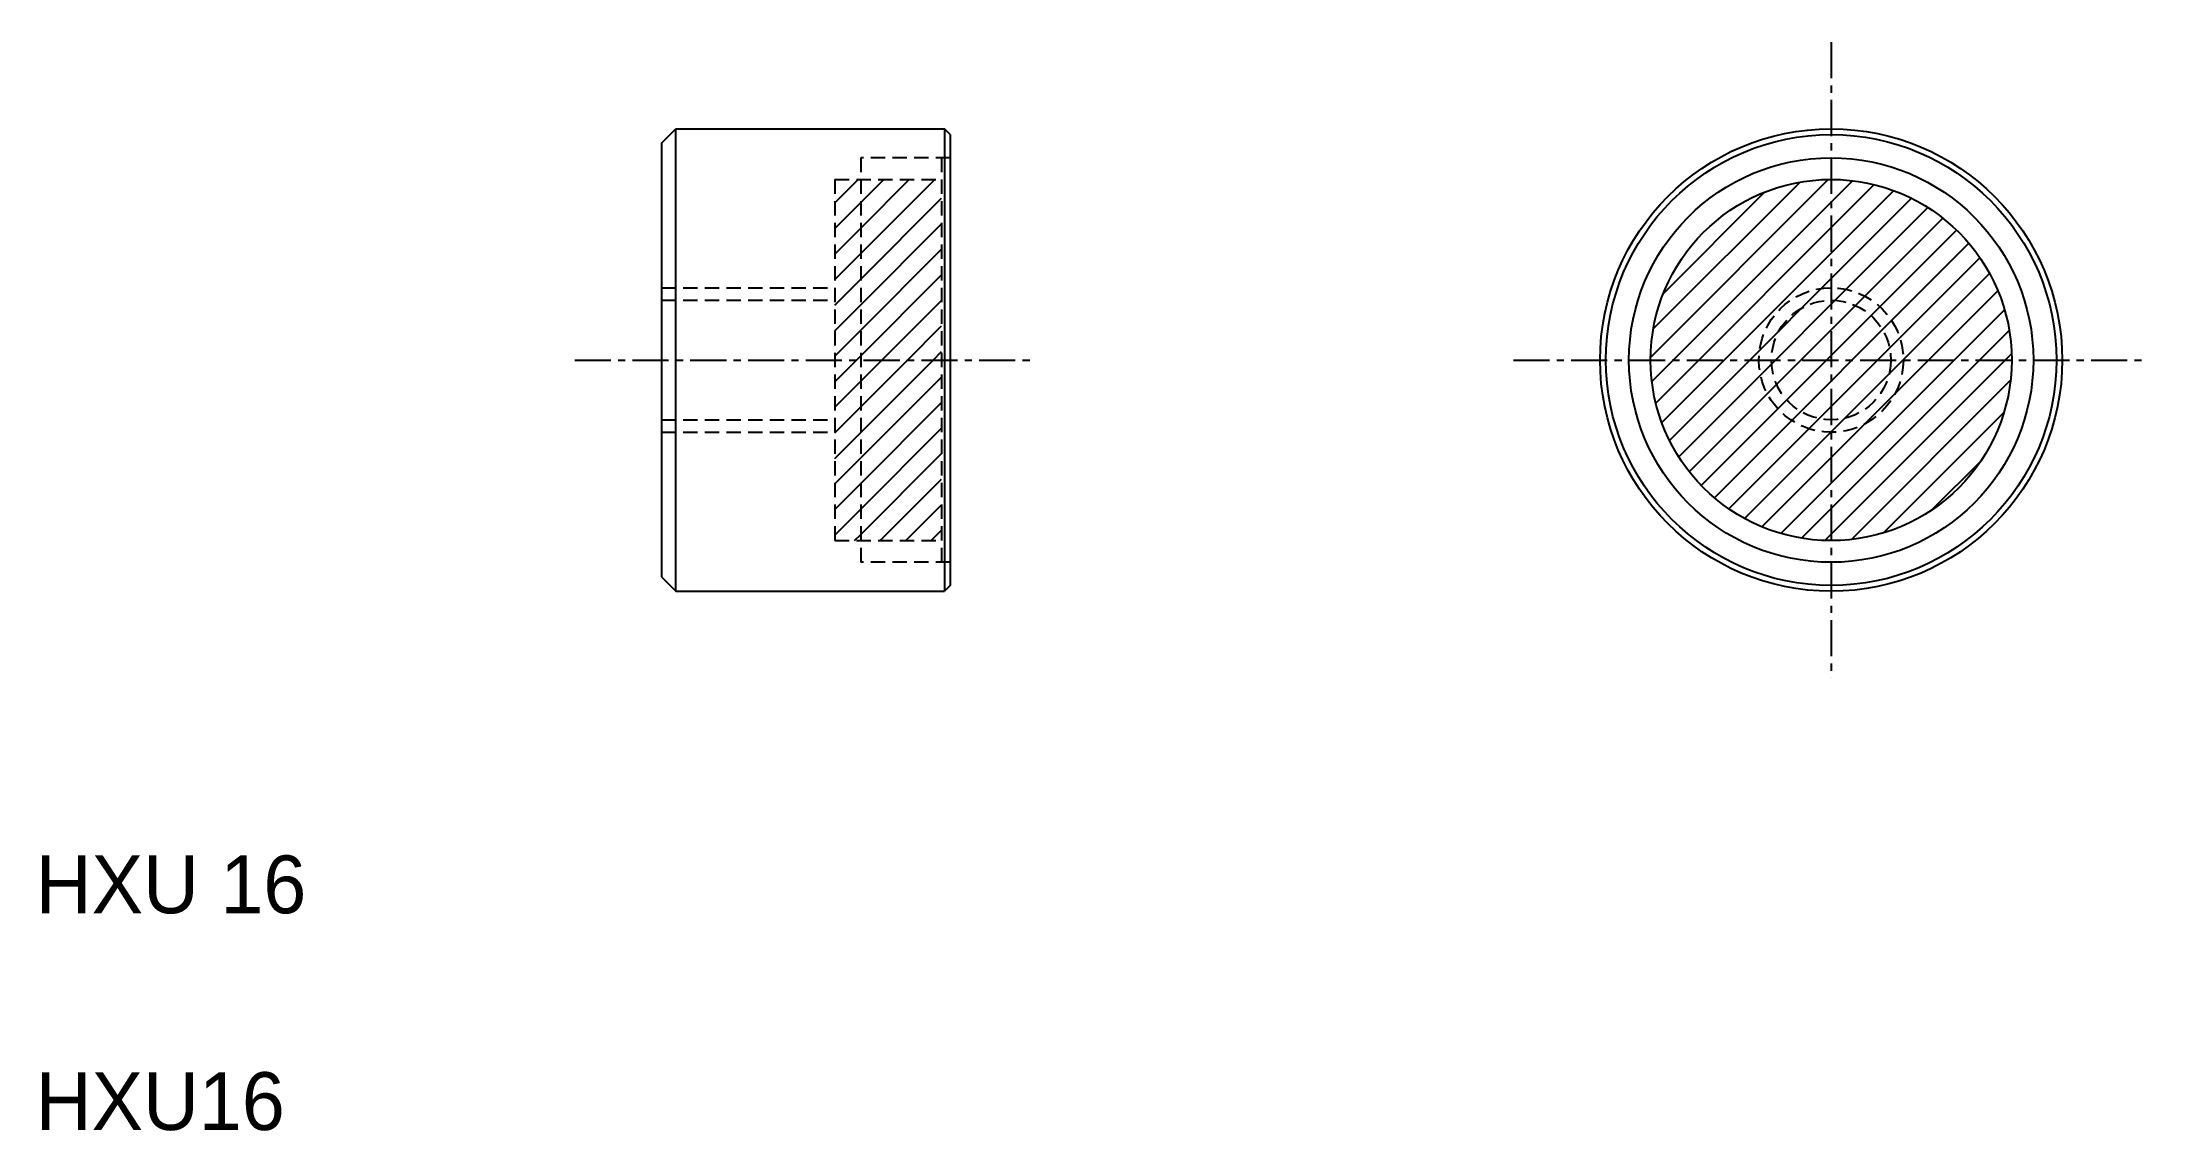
# Model space of a CAD drawing. Extents: x 5.2 to 78.2, y 5 to 42.6.
import ezdxf

# ---------------------------------------------------------------- set-up
doc = ezdxf.new("R2010")
doc.units = 0
doc.linetypes.add('CENTER', pattern=[2, 1.25, -0.25, 0.25, -0.25])
doc.linetypes.add('DASHED', pattern=[0.75, 0.5, -0.25])
doc.layers.get('0').update_dxf_attribs({"linetype": 'CONTINUOUS'})
doc.layers.add('CENTER', color=1, linetype='CENTER')

# ---------------------------------------------------------------- blocks, each defined once
blk = doc.blocks.new('*X13')
at = {"color": 0}
for p, q in [((60.912, 31.744), (67.063, 37.895)), ((60.955, 30.903), (67.903, 37.851)), ((61.004, 32.72), (66.086, 37.802)), ((61.091, 30.155), (68.651, 37.715)), ((61.299, 29.479), (69.328, 37.508)), ((61.352, 33.952), (64.854, 37.454)), ((61.565, 28.862), (69.945, 37.241)), ((61.884, 28.296), (70.51, 36.922)), ((62.25, 27.779), (71.027, 36.556)), ((62.662, 27.307), (71.5, 36.144)), ((63.118, 26.879), (71.927, 35.688)), ((63.619, 26.496), (72.31, 35.187)), ((64.166, 26.159), (72.647, 34.64)), ((64.764, 25.873), (72.933, 34.042)), ((65.418, 25.643), (73.163, 33.388)), ((66.138, 25.48), (73.327, 32.668)), ((66.942, 25.399), (73.407, 31.865)), ((67.861, 25.435), (73.372, 30.945)), ((68.974, 25.664), (73.142, 29.832)), ((70.662, 26.468), (72.338, 28.144))]:
    blk.add_line(p, q, dxfattribs=at)
blk = doc.blocks.new('*X14')
at = {"color": 0}
for p, q in [((32.661, 37.08), (33.476, 37.895)), ((33.561, 35.329), (36.128, 37.895)), ((33.561, 36.213), (35.244, 37.895)), ((33.561, 37.097), (34.36, 37.895)), ((33.561, 34.445), (36.361, 37.245)), ((32.661, 36.197), (33.561, 37.097)), ((32.661, 35.313), (33.561, 36.213)), ((33.561, 33.561), (36.361, 36.361)), ((32.661, 34.429), (33.561, 35.329)), ((33.561, 32.677), (36.361, 35.477)), ((32.661, 33.545), (33.561, 34.445)), ((33.561, 31.793), (36.361, 34.593)), ((32.661, 32.661), (33.561, 33.561)), ((34.297, 31.645), (36.361, 33.709)), ((35.181, 31.645), (36.361, 32.825)), ((32.661, 31.777), (33.561, 32.677)), ((32.661, 30.893), (33.413, 31.645)), ((33.413, 31.645), (33.561, 31.793)), ((33.561, 29.142), (36.065, 31.645)), ((33.561, 30.025), (35.181, 31.645)), ((33.561, 30.909), (34.297, 31.645)), ((36.065, 31.645), (36.361, 31.942)), ((32.661, 30.009), (33.561, 30.909)), ((33.561, 28.258), (36.361, 31.058)), ((32.661, 29.125), (33.561, 30.025)), ((33.561, 27.374), (36.361, 30.174)), ((33.561, 26.49), (36.361, 29.29)), ((32.661, 28.242), (33.561, 29.142)), ((32.661, 27.358), (33.561, 28.258)), ((33.561, 25.606), (36.361, 28.406)), ((32.661, 26.474), (33.561, 27.374)), ((34.234, 25.395), (36.361, 27.522)), ((32.661, 25.59), (33.561, 26.49)), ((35.118, 25.395), (36.361, 26.638)), ((33.35, 25.395), (33.561, 25.606)), ((36.002, 25.395), (36.361, 25.754))]:
    blk.add_line(p, q, dxfattribs=at)

msp = doc.modelspace()

# ---------------------------------------------------------------- linework, layer by layer
at = {"color": 7, "linetype": 'CONTINUOUS'}
for p, q in [((26.661, 39.145), (27.161, 39.645)), ((27.161, 23.645), (27.161, 39.645)), ((27.161, 39.645), (36.461, 39.645)), ((36.661, 39.445), (36.461, 39.645)), ((36.661, 39.445), (36.661, 23.845)), ((26.661, 39.145), (26.661, 24.145)), ((26.661, 24.145), (27.161, 23.645)), ((27.161, 23.645), (36.461, 23.645)), ((36.661, 23.845), (36.461, 23.645))]:
    msp.add_line(p, q, dxfattribs=at)
msp.add_line((36.461, 39.645), (36.461, 23.645))
at = {"color": 3, "linetype": 'DASHED'}
for p, q in [((33.561, 38.645), (33.561, 24.645)), ((36.661, 38.645), (33.561, 38.645)), ((36.361, 38.645), (36.361, 24.645)), ((32.661, 37.895), (32.661, 25.395)), ((32.661, 37.895), (36.361, 37.895)), ((36.661, 35.645), (36.661, 35.645)), ((26.661, 34.145), (32.661, 34.145)), ((26.661, 33.712), (32.661, 33.712)), ((36.661, 31.645), (36.661, 31.645)), ((26.661, 29.578), (32.661, 29.578)), ((26.661, 29.145), (32.661, 29.145)), ((32.661, 25.395), (36.361, 25.395)), ((36.661, 24.645), (33.561, 24.645))]:
    msp.add_line(p, q, dxfattribs=at)
at = {"color": 7, "linetype": 'CONTINUOUS'}
for radius in [8, 7.8, 7, 6.25]:
    msp.add_circle((67.161, 31.645), radius, dxfattribs=at)
at = {"color": 3, "linetype": 'DASHED'}
for radius in [2.5, 2.067]:
    msp.add_circle((67.161, 31.645), radius, dxfattribs=at)
at = {"layer": 'CENTER', "color": 1, "linetype": 'CENTER'}
for p, q in [((67.161, 42.645), (67.161, 20.645)), ((23.661, 31.645), (39.661, 31.645)), ((56.161, 31.645), (78.161, 31.645))]:
    msp.add_line(p, q, dxfattribs=at)

# ---------------------------------------------------------------- block references
at = {"color": 3, "linetype": 'CONTINUOUS'}
for name in ['*X14', '*X13']:
    msp.add_blockref(name, (0, 0), dxfattribs=at)

# ---------------------------------------------------------------- texts
at = {"color": 7, "linetype": 'CONTINUOUS'}
for s, p in [('HXU 16', (5, 12.5)), ('HXU16', (5, 5))]:
    msp.add_text(s, height=2, dxfattribs=at).set_placement(p)

doc.saveas('drawing.dxf')
